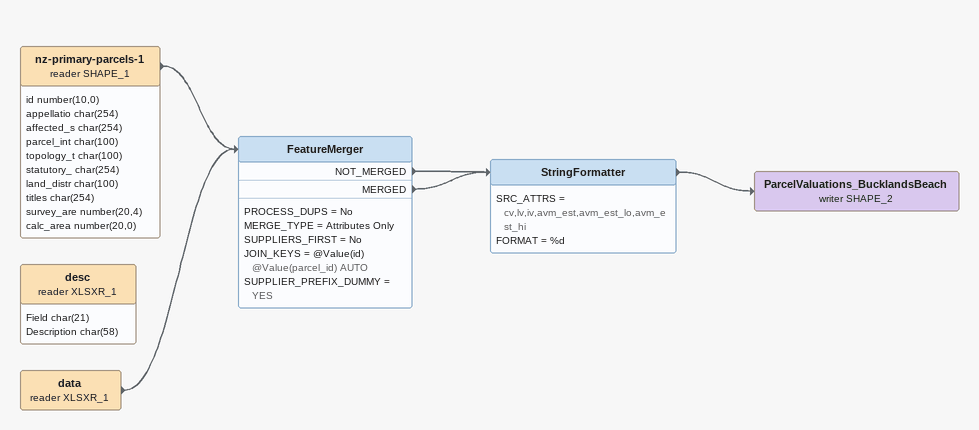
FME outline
desc (reader XLSXR_1)
    attributes: Field char(21), Description char(58)
data (reader XLSXR_1)
    -> FeatureMerger
nz-primary-parcels-1 (reader SHAPE_1)
    attributes: id number(10,0), appellatio char(254), affected_s char(254), parcel_int char(100), topology_t char(100), statutory_ char(254), land_distr char(100), titles char(254), survey_are number(20,4), calc_area number(20,0)
    -> FeatureMerger
FeatureMerger
    PROCESS_DUPS = No
    MERGE_TYPE = Attributes Only
    SUPPLIERS_FIRST = No
    JOIN_KEYS = @Value(id) @Value(parcel_id) AUTO
    SUPPLIER_PREFIX_DUMMY = YES
    NOT_MERGED -> StringFormatter
    MERGED -> StringFormatter
StringFormatter
    SRC_ATTRS = cv,lv,iv,avm_est,avm_est_lo,avm_est_hi
    FORMAT = %d
    -> ParcelValuations_BucklandsBeach (writer SHAPE_2)
ParcelValuations_BucklandsBeach (writer SHAPE_2)
